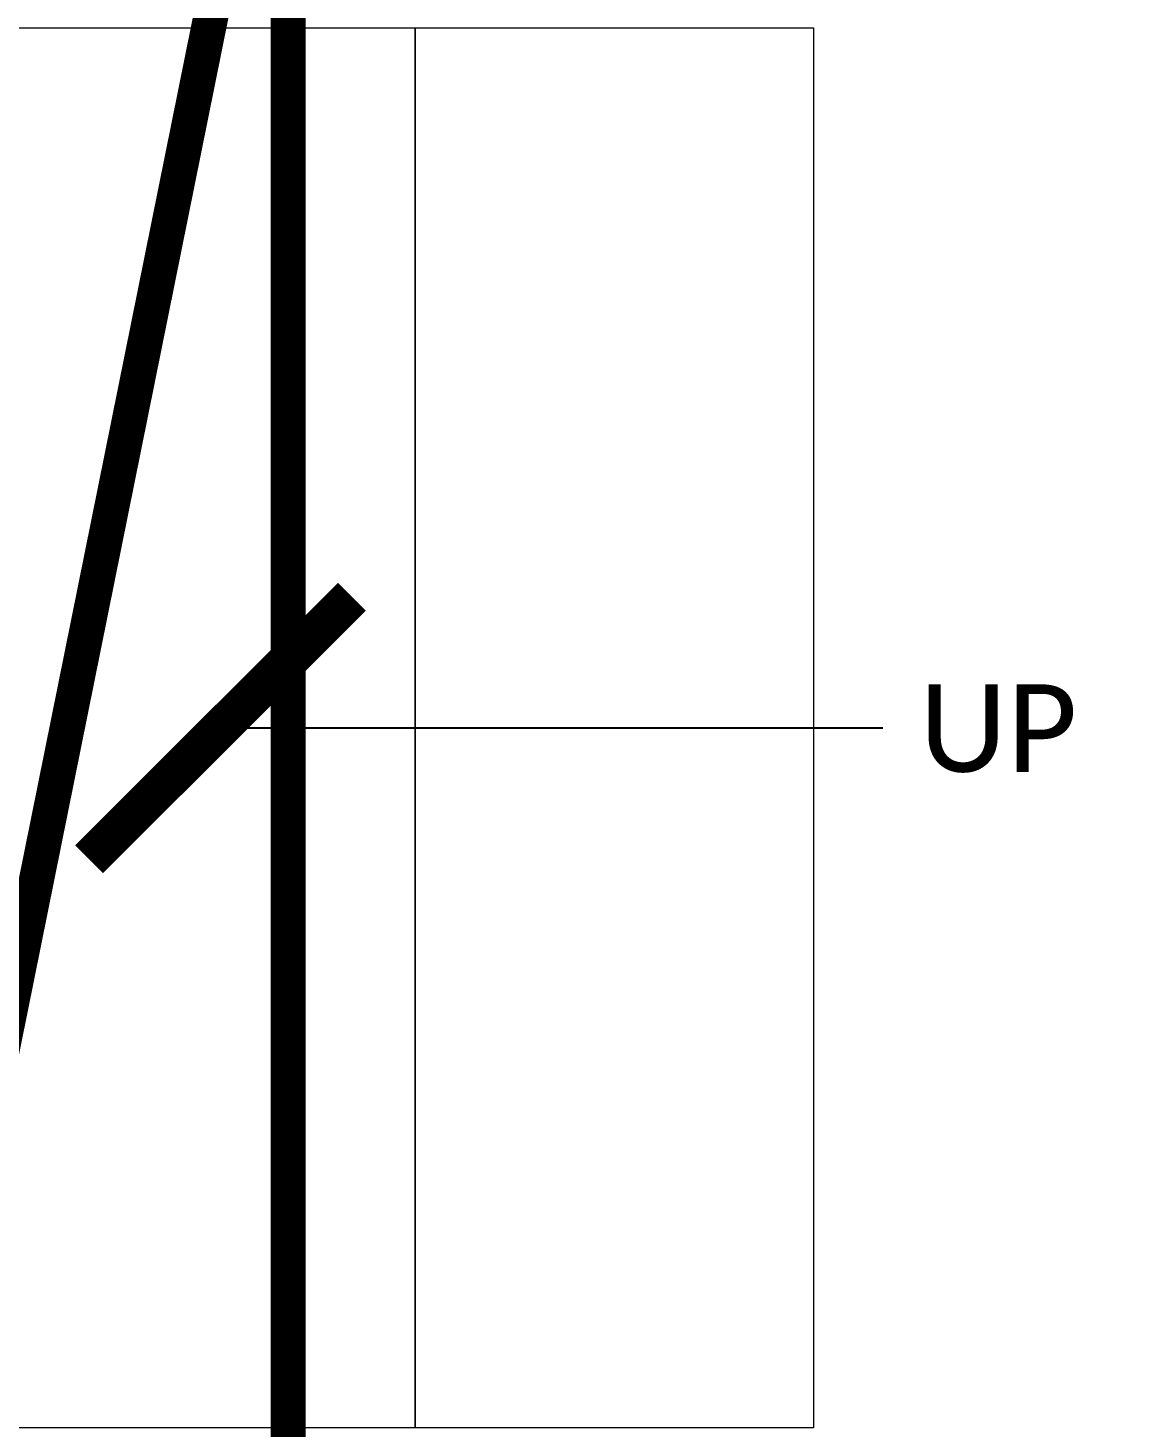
# Model space of a CAD drawing. Header units: millimetres. Extents: x -620 to 116137, y -21481 to 17722.
# Drawn here: x 13653 to 14915, y 3145 to 4745 of the extents above; entities that cross this region are included whole.
import ezdxf

# ---------------------------------------------------------------- set-up
doc = ezdxf.new("R2010")
doc.units = ezdxf.units.MM
doc.header["$LTSCALE"] = 150
doc.linetypes.add('1625E_Roof Plan$0$DASHED', pattern=[0.75, 0.5, -0.25])
doc.layers.add('1625_East Villa$0$ad-Arrow', color=32, linetype='Continuous')
doc.layers.add('1625_East Villa$0$ad-Text main', color=7, linetype='Continuous')
doc.layers.add('1625_East Villa$0$ad-Verandah', color=7, linetype='Continuous', true_color=0xa57c52)
doc.layers.add('1625E_Roof Plan$0$ad-Secondary Roof', color=6, linetype='Continuous', true_color=0xff00ff)
doc.styles.add('1625_East Villa$0$6 U T S R N_Corridor-Basement$0$Standard', font='arial.ttf')
doc.styles.add('1625_East Villa$1$Standard', font='calibril.ttf')
doc.dimstyles.new('1625_East Villa$0$A-100-DIM-INT (MM-FT)', dxfattribs={"dimscale": 50, "dimtxt": 2.4, "dimasz": 1, "dimexe": 5, "dimexo": 100, "dimgap": 1, "dimtad": 0, "dimdec": 0, "dimdsep": 46, "dimtxsty": '1625_East Villa$1$Standard', "dimblk": '1625_East Villa$0$_ArchTick', "dimcen": 0.025, "dimse1": 1, "dimse2": 1, "dimclrd": 256, "dimclre": 256, "dimclrt": 256, "dimazin": 2, "dimtfac": 1, "dimtdec": 0, "dimtix": 1, "dimtmove": 2, "dimatfit": 3, "dimldrblk": '1625_East Villa$0$_ArchTick', "dimfxl": 1, "dimtolj": 1, "dimtzin": 0, "dimarcsym": 0})

# ---------------------------------------------------------------- blocks, each defined once
blk = doc.blocks.new('1625E_Roof Plan')
at = {"layer": '1625E_Roof Plan$0$ad-Secondary Roof', "linetype": '1625E_Roof Plan$0$DASHED', "ltscale": 2, "const_width": 40}
for points in [[(13950, 5195), (13188.8, 1425), (13950, -2345)], [(12570, 5195), (10022.5, 1425), (12570, -2345), (13950, -2345), (13950, 5195)]]:
    blk.add_lwpolyline(points, close=True, dxfattribs=at)
blk = doc.blocks.new('1625_East Villa$0$_ArchTick')
at = {"color": 0, "linetype": 'ByBlock', "const_width": 0.15}
blk.add_lwpolyline([(-0.5, -0.5), (0.5, 0.5)], dxfattribs=at)
blk = doc.blocks.new('1625_East Villa$0$zw$3055')
at = {"layer": '1625_East Villa$0$ad-Verandah', "lineweight": 9}
for points in [[(14095, -10475), (13640, -10475), (13640, -8875), (14095, -8875)], [(14550, -10475), (14095, -10475), (14095, -8875), (14550, -8875)]]:
    blk.add_lwpolyline(points, close=True, dxfattribs=at)
at = {"layer": '1625_East Villa$0$ad-Text main', "insert": (14761.3, -9675.7, 0), "char_height": 100, "width": 207.6, "attachment_point": 5, "style": '1625_East Villa$0$6 U T S R N_Corridor-Basement$0$Standard', "bg_fill": 2}
blk.add_mtext('{\\fCalibri Light|b0|i0|c0|p34;UP}', dxfattribs=at)
at = {"layer": '1625_East Villa$0$ad-Arrow'}
blk.add_leader([(13872.8, -9675), (14629.4, -9675)], dimstyle='1625_East Villa$0$A-100-DIM-INT (MM-FT)', override={"dimscale": 1, "dimasz": 300, "dimgap": 50, "dimtad": 0}, dxfattribs=at)
blk = doc.blocks.new('1625_East Villa')
at = {"layer": '1625_East Villa$0$ad-Verandah'}
blk.add_blockref('1625_East Villa$0$zw$3055', (0, 13620), dxfattribs=at)
blk.add_blockref('1625E_Roof Plan', (0, 0))

msp = doc.modelspace()

# ---------------------------------------------------------------- block references
msp.add_blockref('1625_East Villa', (0, 0))

doc.saveas('drawing.dxf')
